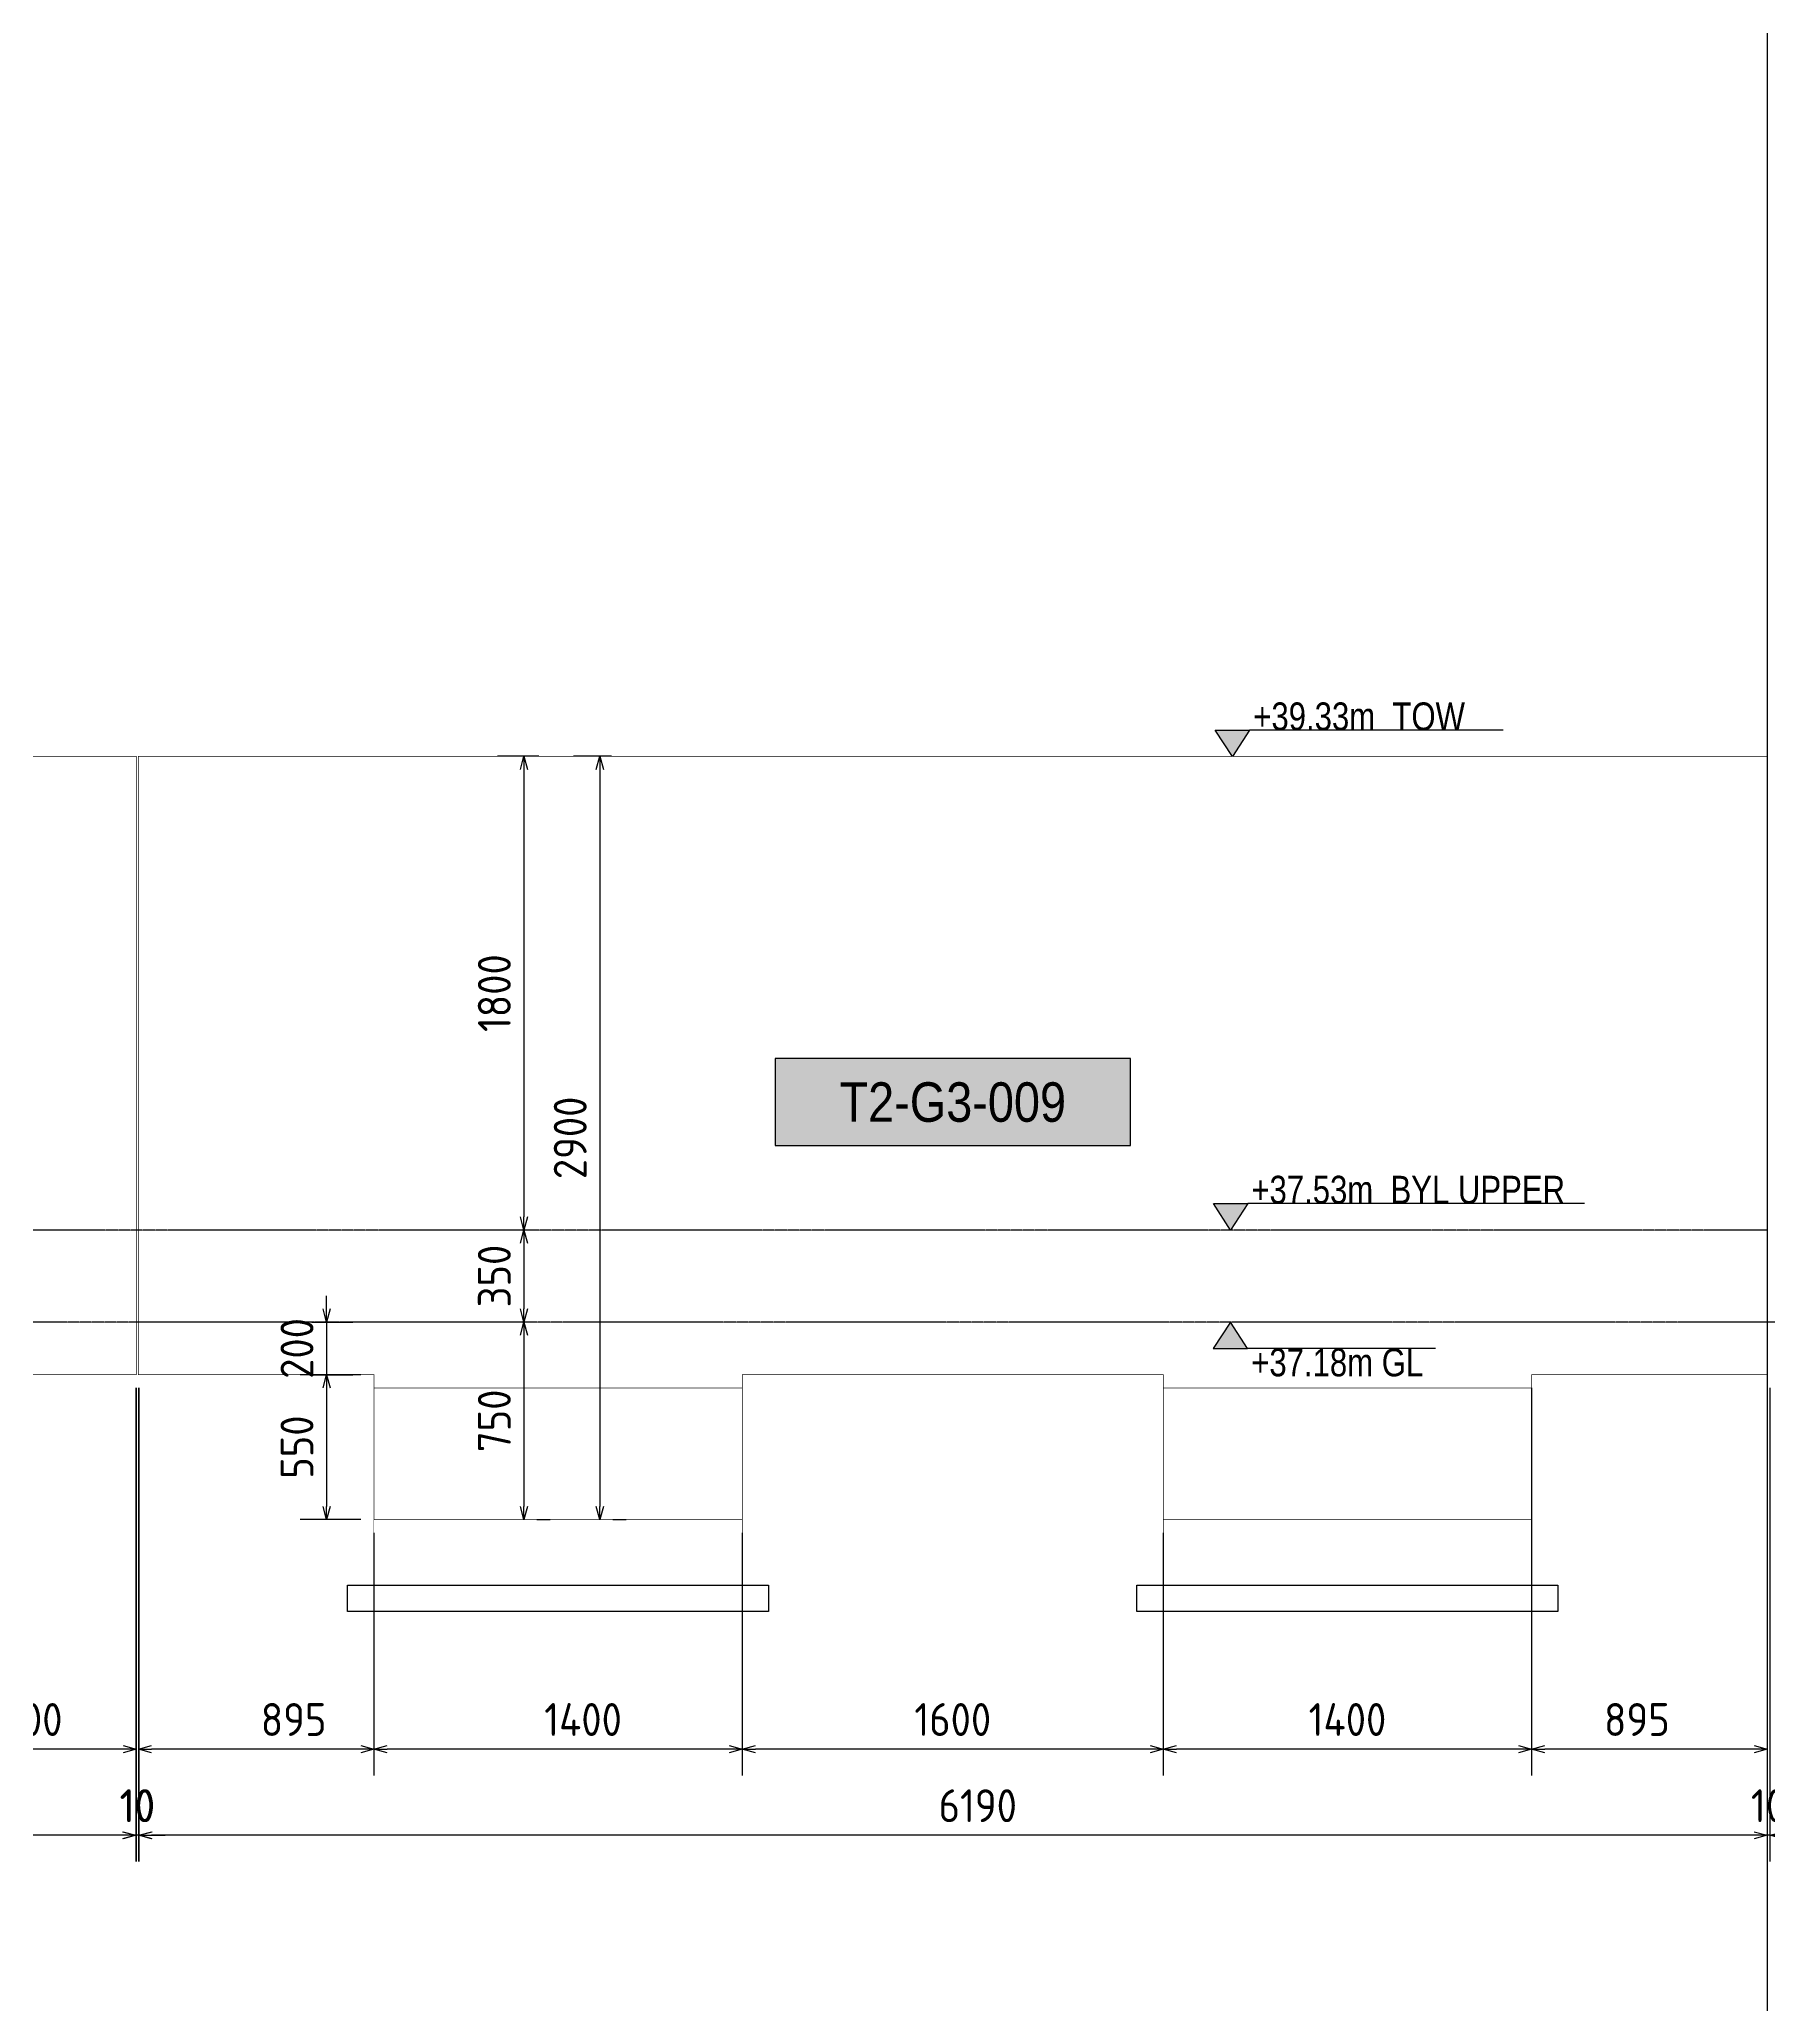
# Model space of a CAD drawing. Header units: centimetres. Extents: x -6122352 to 7132207, y -1694241 to 1947892.
# Drawn here: x 3607527 to 3614100, y 812790 to 820258 of the extents above; entities that cross this region are included whole.
import ezdxf
from ezdxf.enums import TextEntityAlignment as Align

# ---------------------------------------------------------------- set-up
doc = ezdxf.new("R2010")
doc.units = ezdxf.units.CM
doc.header["$MEASUREMENT"] = 0
doc.header["$PDMODE"] = 66
doc.header["$PDSIZE"] = 100
doc.linetypes.add('DASHED2', pattern=[0.375, 0.25, -0.125])
doc.linetypes.add('HIDDEN', pattern=[0.375, 0.25, -0.125])
for name, color, linetype in [('@MI-TYPE-01', 30, 'Continuous'), ('@MI-TYPE-02', 6, 'Continuous'), ('JML-Dimension', 1, 'Continuous'), ('PANEL-TAGS', 7, 'Continuous'), ('SECTION', 130, 'Continuous')]:
    doc.layers.add(name, color=color, linetype=linetype)
doc.styles.add('PANELTAG_STYLE', font='arial.ttf')
doc.styles.add('Schueco-BEMSTIL', font='isocpeur.ttf', dxfattribs={"width": 0.9})
doc.styles.add('txt-Pisa-std', font='arial.ttf', dxfattribs={"width": 0.8})
doc.dimstyles.new('MI- JWC-TXT-2.5 MM', dxfattribs={"dimscale": 1.5, "dimtxt": 2.5, "dimasz": 1, "dimexe": 2, "dimexo": 1, "dimgap": 1, "dimtad": 1, "dimdec": 0, "dimdsep": 46, "dimtxsty": 'Schueco-BEMSTIL', "dimblk": 'OPEN30', "dimcen": 0, "dimdle": 2, "dimclrd": 140, "dimclre": 8, "dimclrt": 40, "dimadec": 0, "dimazin": 2, "dimtfac": 1, "dimtdec": 0, "dimtix": 1, "dimtmove": 2, "dimatfit": 3, "dimldrblk": 'OPEN', "dimfxl": 2, "dimlwd": -1, "dimlwe": -1, "dimarcsym": 0})

# ---------------------------------------------------------------- blocks, each defined once
blk = doc.blocks.new('_Open30')
at = {"color": 0, "linetype": 'ByBlock', "lineweight": -2}
for p, q in [((-1, 0.27), (0, 0)), ((0, 0), (-1, -0.27)), ((0, 0), (-1, 0))]:
    blk.add_line(p, q, dxfattribs=at)
blk = doc.blocks.new('*D2542')
at = {"layer": '@MI-TYPE-01', "color": 8, "transparency": 16777216}
for p, q in [((3607096.1, 815133.6), (3607096.1, 813661.2)), ((3607896.1, 815133.6), (3607896.1, 813661.2))]:
    blk.add_line(p, q, dxfattribs=at)
at = {"layer": '@MI-TYPE-01', "color": 140, "transparency": 16777216}
blk.add_line((3607846.1, 813761.2), (3607146.1, 813761.2), dxfattribs=at)
at = {"layer": 'Defpoints', "color": 0, "transparency": 16777216}
for p in [(3607096.1, 815183.6), (3607896.1, 815183.6), (3607096.1, 813761.2)]:
    blk.add_point(p, dxfattribs=at)
at = {"layer": '@MI-TYPE-01', "color": 140, "transparency": 16777216, "xscale": 50, "yscale": 50, "zscale": 50, "rotation": 180}
blk.add_blockref('_Open30', (3607096.1, 813761.2), dxfattribs=at)
at = {"layer": '@MI-TYPE-01', "color": 140, "transparency": 16777216, "xscale": 50, "yscale": 50, "zscale": 50}
blk.add_blockref('_Open30', (3607896.1, 813761.2), dxfattribs=at)
at = {"layer": '@MI-TYPE-01', "color": 40, "transparency": 16777216, "insert": (3607496.1, 813873.7), "char_height": 125, "attachment_point": 5, "style": 'Schueco-BEMSTIL'}
blk.add_mtext('800', dxfattribs=at)
blk = doc.blocks.new('_Open')
at = {"color": 0, "linetype": 'ByBlock', "lineweight": -2}
for p, q in [((-1, 0.2), (0, 0)), ((-1, -0.2), (0, 0)), ((0, 0), (-1, 0))]:
    blk.add_line(p, q, dxfattribs=at)
blk = doc.blocks.new('*D2547')
at = {"layer": '@MI-TYPE-01', "color": 8, "transparency": 16777216}
for p, q in [((3601896.1, 815133.6), (3601896.1, 813333.7)), ((3607896.1, 815133.6), (3607896.1, 813333.7))]:
    blk.add_line(p, q, dxfattribs=at)
at = {"layer": '@MI-TYPE-01', "color": 140, "transparency": 16777216}
blk.add_line((3607846.1, 813433.7), (3601946.1, 813433.7), dxfattribs=at)
at = {"layer": 'Defpoints', "color": 0, "transparency": 16777216}
for p in [(3601896.1, 815183.6), (3607896.1, 815183.6), (3601896.1, 813433.7)]:
    blk.add_point(p, dxfattribs=at)
at = {"layer": '@MI-TYPE-01', "color": 140, "transparency": 16777216, "xscale": 50, "yscale": 50, "zscale": 50, "rotation": 180}
blk.add_blockref('_Open30', (3601896.1, 813433.7), dxfattribs=at)
at = {"layer": '@MI-TYPE-01', "color": 140, "transparency": 16777216, "xscale": 50, "yscale": 50, "zscale": 50}
blk.add_blockref('_Open30', (3607896.1, 813433.7), dxfattribs=at)
at = {"layer": '@MI-TYPE-01', "color": 40, "transparency": 16777216, "insert": (3604896.1, 813546.2), "char_height": 125, "attachment_point": 5, "style": 'Schueco-BEMSTIL'}
blk.add_mtext('6000', dxfattribs=at)
blk = doc.blocks.new('*D2552')
at = {"layer": '@MI-TYPE-01', "color": 8, "transparency": 16777216}
for p, q in [((3607896.1, 815133.6), (3607896.1, 813333.7)), ((3607906.1, 815133.6), (3607906.1, 813333.7))]:
    blk.add_line(p, q, dxfattribs=at)
at = {"layer": '@MI-TYPE-01', "color": 140, "transparency": 16777216}
for p, q in [((3607846.1, 813433.7), (3607796.1, 813433.7)), ((3607906.1, 813433.7), (3607896.1, 813433.7)), ((3607956.1, 813433.7), (3608006.1, 813433.7))]:
    blk.add_line(p, q, dxfattribs=at)
at = {"layer": 'Defpoints', "color": 0, "transparency": 16777216}
for p in [(3607896.1, 815183.6), (3607906.1, 815183.6), (3607896.1, 813433.7)]:
    blk.add_point(p, dxfattribs=at)
at = {"layer": '@MI-TYPE-01', "color": 140, "transparency": 16777216, "xscale": 50, "yscale": 50, "zscale": 50}
blk.add_blockref('_Open30', (3607896.1, 813433.7), dxfattribs=at)
at = {"layer": '@MI-TYPE-01', "color": 140, "transparency": 16777216, "xscale": 50, "yscale": 50, "zscale": 50, "rotation": 180}
blk.add_blockref('_Open30', (3607906.1, 813433.7), dxfattribs=at)
at = {"layer": '@MI-TYPE-01', "color": 40, "transparency": 16777216, "insert": (3607901.1, 813546.2), "char_height": 125, "attachment_point": 5, "style": 'Schueco-BEMSTIL'}
blk.add_mtext('10', dxfattribs=at)
blk = doc.blocks.new('*D2566')
at = {"layer": '@MI-TYPE-01', "color": 8, "transparency": 16777216}
for p, q in [((3607894.1, 815133.6), (3607894.1, 813333.7)), ((3607904.1, 815133.6), (3607904.1, 813333.7))]:
    blk.add_line(p, q, dxfattribs=at)
at = {"layer": '@MI-TYPE-01', "color": 140, "transparency": 16777216}
for p, q in [((3607844.1, 813433.7), (3607794.1, 813433.7)), ((3607904.1, 813433.7), (3607894.1, 813433.7)), ((3607954.1, 813433.7), (3608004.1, 813433.7))]:
    blk.add_line(p, q, dxfattribs=at)
at = {"layer": 'Defpoints', "color": 0, "transparency": 16777216}
for p in [(3607894.1, 815183.6), (3607904.1, 815183.6), (3607894.1, 813433.7)]:
    blk.add_point(p, dxfattribs=at)
at = {"layer": '@MI-TYPE-01', "color": 140, "transparency": 16777216, "xscale": 50, "yscale": 50, "zscale": 50}
blk.add_blockref('_Open30', (3607894.1, 813433.7), dxfattribs=at)
at = {"layer": '@MI-TYPE-01', "color": 140, "transparency": 16777216, "xscale": 50, "yscale": 50, "zscale": 50, "rotation": 180}
blk.add_blockref('_Open30', (3607904.1, 813433.7), dxfattribs=at)
at = {"layer": '@MI-TYPE-01', "color": 40, "transparency": 16777216, "insert": (3607899.1, 813546.2), "char_height": 125, "attachment_point": 5, "style": 'Schueco-BEMSTIL'}
blk.add_mtext('10', dxfattribs=at)
blk = doc.blocks.new('*D2562')
at = {"layer": '@MI-TYPE-01', "color": 8, "transparency": 16777216}
for p, q in [((3613199.1, 815133.6), (3613199.1, 813661.2)), ((3614094.1, 815133.6), (3614094.1, 813661.2))]:
    blk.add_line(p, q, dxfattribs=at)
at = {"layer": '@MI-TYPE-01', "color": 140, "transparency": 16777216}
blk.add_line((3614044.1, 813761.2), (3613249.1, 813761.2), dxfattribs=at)
at = {"layer": 'Defpoints', "color": 0, "transparency": 16777216}
for p in [(3613199.1, 815183.6), (3614094.1, 815183.6), (3613199.1, 813761.2)]:
    blk.add_point(p, dxfattribs=at)
at = {"layer": '@MI-TYPE-01', "color": 140, "transparency": 16777216, "xscale": 50, "yscale": 50, "zscale": 50, "rotation": 180}
blk.add_blockref('_Open30', (3613199.1, 813761.2), dxfattribs=at)
at = {"layer": '@MI-TYPE-01', "color": 140, "transparency": 16777216, "xscale": 50, "yscale": 50, "zscale": 50}
blk.add_blockref('_Open30', (3614094.1, 813761.2), dxfattribs=at)
at = {"layer": '@MI-TYPE-01', "color": 40, "transparency": 16777216, "insert": (3613599.1, 813873.7), "char_height": 125, "attachment_point": 5, "style": 'Schueco-BEMSTIL'}
blk.add_mtext('895', dxfattribs=at)
blk = doc.blocks.new('*D2563')
at = {"layer": '@MI-TYPE-01', "color": 8, "transparency": 16777216}
for p, q in [((3613199.1, 815133.6), (3613199.1, 813661.2)), ((3611799.1, 814583.6), (3611799.1, 813661.2))]:
    blk.add_line(p, q, dxfattribs=at)
at = {"layer": '@MI-TYPE-01', "color": 140, "transparency": 16777216}
blk.add_line((3613149.1, 813761.2), (3611849.1, 813761.2), dxfattribs=at)
at = {"layer": 'Defpoints', "color": 0, "transparency": 16777216}
for p in [(3613199.1, 815183.6), (3611799.1, 814633.6), (3611799.1, 813761.2)]:
    blk.add_point(p, dxfattribs=at)
at = {"layer": '@MI-TYPE-01', "color": 140, "transparency": 16777216, "xscale": 50, "yscale": 50, "zscale": 50, "rotation": 180}
blk.add_blockref('_Open30', (3611799.1, 813761.2), dxfattribs=at)
at = {"layer": '@MI-TYPE-01', "color": 140, "transparency": 16777216, "xscale": 50, "yscale": 50, "zscale": 50}
blk.add_blockref('_Open30', (3613199.1, 813761.2), dxfattribs=at)
at = {"layer": '@MI-TYPE-01', "color": 40, "transparency": 16777216, "insert": (3612499.1, 813873.7), "char_height": 125, "attachment_point": 5, "style": 'Schueco-BEMSTIL'}
blk.add_mtext('1400', dxfattribs=at)
blk = doc.blocks.new('*D2564')
at = {"layer": '@MI-TYPE-01', "color": 8, "transparency": 16777216}
for p, q in [((3610199.1, 814583.6), (3610199.1, 813661.2)), ((3611799.1, 814583.6), (3611799.1, 813661.2))]:
    blk.add_line(p, q, dxfattribs=at)
at = {"layer": '@MI-TYPE-01', "color": 140, "transparency": 16777216}
blk.add_line((3611749.1, 813761.2), (3610249.1, 813761.2), dxfattribs=at)
at = {"layer": 'Defpoints', "color": 0, "transparency": 16777216}
for p in [(3610199.1, 814633.6), (3611799.1, 814633.6), (3610199.1, 813761.2)]:
    blk.add_point(p, dxfattribs=at)
at = {"layer": '@MI-TYPE-01', "color": 140, "transparency": 16777216, "xscale": 50, "yscale": 50, "zscale": 50, "rotation": 180}
blk.add_blockref('_Open30', (3610199.1, 813761.2), dxfattribs=at)
at = {"layer": '@MI-TYPE-01', "color": 140, "transparency": 16777216, "xscale": 50, "yscale": 50, "zscale": 50}
blk.add_blockref('_Open30', (3611799.1, 813761.2), dxfattribs=at)
at = {"layer": '@MI-TYPE-01', "color": 40, "transparency": 16777216, "insert": (3610999.1, 813873.7), "char_height": 125, "attachment_point": 5, "style": 'Schueco-BEMSTIL'}
blk.add_mtext('1600', dxfattribs=at)
blk = doc.blocks.new('*D2565')
at = {"layer": '@MI-TYPE-01', "color": 8, "transparency": 16777216}
for p, q in [((3608799.1, 814583.6), (3608799.1, 813661.2)), ((3610199.1, 814583.6), (3610199.1, 813661.2))]:
    blk.add_line(p, q, dxfattribs=at)
at = {"layer": '@MI-TYPE-01', "color": 140, "transparency": 16777216}
blk.add_line((3610149.1, 813761.2), (3608849.1, 813761.2), dxfattribs=at)
at = {"layer": 'Defpoints', "color": 0, "transparency": 16777216}
for p in [(3608799.1, 814633.6), (3610199.1, 814633.6), (3608799.1, 813761.2)]:
    blk.add_point(p, dxfattribs=at)
at = {"layer": '@MI-TYPE-01', "color": 140, "transparency": 16777216, "xscale": 50, "yscale": 50, "zscale": 50, "rotation": 180}
blk.add_blockref('_Open30', (3608799.1, 813761.2), dxfattribs=at)
at = {"layer": '@MI-TYPE-01', "color": 140, "transparency": 16777216, "xscale": 50, "yscale": 50, "zscale": 50}
blk.add_blockref('_Open30', (3610199.1, 813761.2), dxfattribs=at)
at = {"layer": '@MI-TYPE-01', "color": 40, "transparency": 16777216, "insert": (3609594.1, 813873.7), "char_height": 125, "attachment_point": 5, "style": 'Schueco-BEMSTIL'}
blk.add_mtext('1400', dxfattribs=at)
blk = doc.blocks.new('*D2554')
at = {"layer": '@MI-TYPE-01', "color": 8, "transparency": 16777216}
for p, q in [((3607904.1, 815133.6), (3607904.1, 813661.2)), ((3608799.1, 814583.6), (3608799.1, 813661.2))]:
    blk.add_line(p, q, dxfattribs=at)
at = {"layer": '@MI-TYPE-01', "color": 140, "transparency": 16777216}
blk.add_line((3608749.1, 813761.2), (3607954.1, 813761.2), dxfattribs=at)
at = {"layer": 'Defpoints', "color": 0, "transparency": 16777216}
for p in [(3607904.1, 815183.6), (3608799.1, 814633.6), (3607904.1, 813761.2)]:
    blk.add_point(p, dxfattribs=at)
at = {"layer": '@MI-TYPE-01', "color": 140, "transparency": 16777216, "xscale": 50, "yscale": 50, "zscale": 50, "rotation": 180}
blk.add_blockref('_Open30', (3607904.1, 813761.2), dxfattribs=at)
at = {"layer": '@MI-TYPE-01', "color": 140, "transparency": 16777216, "xscale": 50, "yscale": 50, "zscale": 50}
blk.add_blockref('_Open30', (3608799.1, 813761.2), dxfattribs=at)
at = {"layer": '@MI-TYPE-01', "color": 40, "transparency": 16777216, "insert": (3608494.1, 813873.7), "char_height": 125, "attachment_point": 5, "style": 'Schueco-BEMSTIL'}
blk.add_mtext('895', dxfattribs=at)
blk = doc.blocks.new('*D2555')
at = {"layer": '@MI-TYPE-01', "color": 8, "transparency": 16777216}
for p, q in [((3607904.1, 815133.6), (3607904.1, 813333.7)), ((3614094.1, 815133.6), (3614094.1, 813333.7))]:
    blk.add_line(p, q, dxfattribs=at)
at = {"layer": '@MI-TYPE-01', "color": 140, "transparency": 16777216}
blk.add_line((3614044.1, 813433.7), (3607954.1, 813433.7), dxfattribs=at)
at = {"layer": 'Defpoints', "color": 0, "transparency": 16777216}
for p in [(3607904.1, 815183.6), (3614094.1, 815183.6), (3607904.1, 813433.7)]:
    blk.add_point(p, dxfattribs=at)
at = {"layer": '@MI-TYPE-01', "color": 140, "transparency": 16777216, "xscale": 50, "yscale": 50, "zscale": 50, "rotation": 180}
blk.add_blockref('_Open30', (3607904.1, 813433.7), dxfattribs=at)
at = {"layer": '@MI-TYPE-01', "color": 140, "transparency": 16777216, "xscale": 50, "yscale": 50, "zscale": 50}
blk.add_blockref('_Open30', (3614094.1, 813433.7), dxfattribs=at)
at = {"layer": '@MI-TYPE-01', "color": 40, "transparency": 16777216, "insert": (3611094.1, 813546.2), "char_height": 125, "attachment_point": 5, "style": 'Schueco-BEMSTIL'}
blk.add_mtext('6190', dxfattribs=at)
blk = doc.blocks.new('*D2556')
at = {"layer": '@MI-TYPE-01', "color": 8, "transparency": 16777216}
for p, q in [((3614094.1, 815133.6), (3614094.1, 813333.7)), ((3614104.1, 815133.6), (3614104.1, 813333.7))]:
    blk.add_line(p, q, dxfattribs=at)
at = {"layer": '@MI-TYPE-01', "color": 140, "transparency": 16777216}
for p, q in [((3614044.1, 813433.7), (3613994.1, 813433.7)), ((3614104.1, 813433.7), (3614094.1, 813433.7)), ((3614154.1, 813433.7), (3614204.1, 813433.7))]:
    blk.add_line(p, q, dxfattribs=at)
at = {"layer": 'Defpoints', "color": 0, "transparency": 16777216}
for p in [(3614094.1, 815183.6), (3614104.1, 815183.6), (3614094.1, 813433.7)]:
    blk.add_point(p, dxfattribs=at)
at = {"layer": '@MI-TYPE-01', "color": 140, "transparency": 16777216, "xscale": 50, "yscale": 50, "zscale": 50}
blk.add_blockref('_Open30', (3614094.1, 813433.7), dxfattribs=at)
at = {"layer": '@MI-TYPE-01', "color": 140, "transparency": 16777216, "xscale": 50, "yscale": 50, "zscale": 50, "rotation": 180}
blk.add_blockref('_Open30', (3614104.1, 813433.7), dxfattribs=at)
at = {"layer": '@MI-TYPE-01', "color": 40, "transparency": 16777216, "insert": (3614099.1, 813546.2), "char_height": 125, "attachment_point": 5, "style": 'Schueco-BEMSTIL'}
blk.add_mtext('10', dxfattribs=at)
blk = doc.blocks.new('*D2557')
at = {"layer": '@MI-TYPE-01', "color": 8, "transparency": 16777216}
for p, q in [((3607894.1, 815133.6), (3607894.1, 813333.7)), ((3607904.1, 815133.6), (3607904.1, 813333.7))]:
    blk.add_line(p, q, dxfattribs=at)
at = {"layer": '@MI-TYPE-01', "color": 140, "transparency": 16777216}
for p, q in [((3607844.1, 813433.7), (3607794.1, 813433.7)), ((3607904.1, 813433.7), (3607894.1, 813433.7)), ((3607954.1, 813433.7), (3608004.1, 813433.7))]:
    blk.add_line(p, q, dxfattribs=at)
at = {"layer": 'Defpoints', "color": 0, "transparency": 16777216}
for p in [(3607894.1, 815183.6), (3607904.1, 815183.6), (3607894.1, 813433.7)]:
    blk.add_point(p, dxfattribs=at)
at = {"layer": '@MI-TYPE-01', "color": 140, "transparency": 16777216, "xscale": 50, "yscale": 50, "zscale": 50}
blk.add_blockref('_Open30', (3607894.1, 813433.7), dxfattribs=at)
at = {"layer": '@MI-TYPE-01', "color": 140, "transparency": 16777216, "xscale": 50, "yscale": 50, "zscale": 50, "rotation": 180}
blk.add_blockref('_Open30', (3607904.1, 813433.7), dxfattribs=at)
at = {"layer": '@MI-TYPE-01', "color": 40, "transparency": 16777216, "insert": (3607899.1, 813546.2), "char_height": 125, "attachment_point": 5, "style": 'Schueco-BEMSTIL'}
blk.add_mtext('10', dxfattribs=at)
blk = doc.blocks.new('T2-ELE FT')
at = {"color": 12, "linetype": 'HIDDEN', "ltscale": 5, "const_width": 2}
blk.add_lwpolyline([(30306558.2, 1676365.9), (30306558.2, 1676865.9), (30307958.2, 1676865.9), (30307958.2, 1676365.9)], dxfattribs=at)
at = {"color": 12, "ltscale": 20, "const_width": 2}
blk.add_lwpolyline([(30306558.2, 1676365.9), (30307958.2, 1676365.9), (30307958.2, 1676115.9), (30306558.2, 1676115.9)], close=True, dxfattribs=at)
at = {"color": 8, "ltscale": 20}
blk.add_lwpolyline([(30306458.2, 1676115.9), (30308058.2, 1676115.9), (30308058.2, 1676015.9), (30306458.2, 1676015.9)], close=True, dxfattribs=at)
blk = doc.blocks.new('*D2558')
at = {"layer": '@MI-TYPE-01', "color": 8, "transparency": 16777216}
for p, q in [((3609426.2, 817533.6), (3609269.3, 817533.6)), ((3609426.2, 815733.6), (3609269.3, 815733.6))]:
    blk.add_line(p, q, dxfattribs=at)
at = {"layer": '@MI-TYPE-01', "color": 140, "transparency": 16777216}
blk.add_line((3609369.3, 817483.6), (3609369.3, 815783.6), dxfattribs=at)
at = {"layer": 'Defpoints', "color": 0, "transparency": 16777216}
for p in [(3609476.2, 817533.6), (3609369.3, 815733.6), (3609476.2, 815733.6)]:
    blk.add_point(p, dxfattribs=at)
at = {"layer": '@MI-TYPE-01', "color": 140, "transparency": 16777216, "xscale": 50, "yscale": 50, "zscale": 50}
for p, rotation in [((3609369.3, 817533.6), 90), ((3609369.3, 815733.6), 270)]:
    blk.add_blockref('_Open30', p, dxfattribs=dict(at, rotation=rotation))
at = {"layer": '@MI-TYPE-01', "color": 40, "transparency": 16777216, "insert": (3609256.8, 816633.6), "char_height": 125, "attachment_point": 5, "rotation": 90, "style": 'Schueco-BEMSTIL'}
blk.add_mtext('1800', dxfattribs=at)
blk = doc.blocks.new('*D2559')
at = {"layer": '@MI-TYPE-01', "color": 8, "transparency": 16777216}
for p, q in [((3609426.2, 815733.6), (3609269.3, 815733.6)), ((3609414.3, 815383.6), (3609269.3, 815383.6))]:
    blk.add_line(p, q, dxfattribs=at)
at = {"layer": '@MI-TYPE-01', "color": 140, "transparency": 16777216}
blk.add_line((3609369.3, 815683.6), (3609369.3, 815433.6), dxfattribs=at)
at = {"layer": 'Defpoints', "color": 0, "transparency": 16777216}
for p in [(3609476.2, 815733.6), (3609369.3, 815383.6), (3609464.3, 815383.6)]:
    blk.add_point(p, dxfattribs=at)
at = {"layer": '@MI-TYPE-01', "color": 140, "transparency": 16777216, "xscale": 50, "yscale": 50, "zscale": 50}
for p, rotation in [((3609369.3, 815733.6), 90), ((3609369.3, 815383.6), 270)]:
    blk.add_blockref('_Open30', p, dxfattribs=dict(at, rotation=rotation))
at = {"layer": '@MI-TYPE-01', "color": 40, "transparency": 16777216, "insert": (3609256.8, 815558.6), "char_height": 125, "attachment_point": 5, "rotation": 90, "style": 'Schueco-BEMSTIL'}
blk.add_mtext('350', dxfattribs=at)
blk = doc.blocks.new('*D2560')
at = {"layer": '@MI-TYPE-01', "color": 8, "transparency": 16777216}
for p, q in [((3609414.3, 815383.6), (3609269.3, 815383.6)), ((3609418.3, 814633.6), (3609469.3, 814633.6))]:
    blk.add_line(p, q, dxfattribs=at)
at = {"layer": '@MI-TYPE-01', "color": 140, "transparency": 16777216}
blk.add_line((3609369.3, 815333.6), (3609369.3, 814683.6), dxfattribs=at)
at = {"layer": 'Defpoints', "color": 0, "transparency": 16777216}
for p in [(3609464.3, 815383.6), (3609368.3, 814633.6), (3609369.3, 814633.6)]:
    blk.add_point(p, dxfattribs=at)
at = {"layer": '@MI-TYPE-01', "color": 140, "transparency": 16777216, "xscale": 50, "yscale": 50, "zscale": 50}
for p, rotation in [((3609369.3, 815383.6), 90), ((3609369.3, 814633.6), 270)]:
    blk.add_blockref('_Open30', p, dxfattribs=dict(at, rotation=rotation))
at = {"layer": '@MI-TYPE-01', "color": 40, "transparency": 16777216, "insert": (3609256.8, 815008.6), "char_height": 125, "attachment_point": 5, "rotation": 90, "style": 'Schueco-BEMSTIL'}
blk.add_mtext('750', dxfattribs=at)
blk = doc.blocks.new('*D2561')
at = {"layer": '@MI-TYPE-01', "color": 8, "transparency": 16777216}
for p, q in [((3609701.8, 817533.6), (3609557.6, 817533.6)), ((3609706.8, 814633.6), (3609757.6, 814633.6))]:
    blk.add_line(p, q, dxfattribs=at)
at = {"layer": '@MI-TYPE-01', "color": 140, "transparency": 16777216}
blk.add_line((3609657.6, 817483.6), (3609657.6, 814683.6), dxfattribs=at)
at = {"layer": 'Defpoints', "color": 0, "transparency": 16777216}
for p in [(3609751.8, 817533.6), (3609656.8, 814633.6), (3609657.6, 814633.6)]:
    blk.add_point(p, dxfattribs=at)
at = {"layer": '@MI-TYPE-01', "color": 140, "transparency": 16777216, "xscale": 50, "yscale": 50, "zscale": 50}
for p, rotation in [((3609657.6, 817533.6), 90), ((3609657.6, 814633.6), 270)]:
    blk.add_blockref('_Open30', p, dxfattribs=dict(at, rotation=rotation))
at = {"layer": '@MI-TYPE-01', "color": 40, "transparency": 16777216, "insert": (3609545.1, 816083.6), "char_height": 125, "attachment_point": 5, "rotation": 90, "style": 'Schueco-BEMSTIL'}
blk.add_mtext('2900', dxfattribs=at)
blk = doc.blocks.new('*D2567')
at = {"layer": '@MI-TYPE-01', "color": 140, "transparency": 16777216}
for p, q in [((3608619.3, 815433.6), (3608619.3, 815483.6)), ((3608619.3, 815383.6), (3608619.3, 815183.6)), ((3608619.3, 815133.6), (3608619.3, 815083.6))]:
    blk.add_line(p, q, dxfattribs=at)
at = {"layer": '@MI-TYPE-01', "color": 8, "transparency": 16777216}
for p, q in [((3608563, 815383.6), (3608719.3, 815383.6)), ((3608563, 815183.6), (3608719.3, 815183.6))]:
    blk.add_line(p, q, dxfattribs=at)
at = {"layer": 'Defpoints', "color": 0, "transparency": 16777216}
for p in [(3608513, 815383.6), (3608513, 815183.6), (3608619.3, 815183.6)]:
    blk.add_point(p, dxfattribs=at)
at = {"layer": '@MI-TYPE-01', "color": 140, "transparency": 16777216, "xscale": 50, "yscale": 50, "zscale": 50}
for p, rotation in [((3608619.3, 815383.6), 270), ((3608619.3, 815183.6), 90)]:
    blk.add_blockref('_Open30', p, dxfattribs=dict(at, rotation=rotation))
at = {"layer": '@MI-TYPE-01', "color": 40, "transparency": 16777216, "insert": (3608506.8, 815283.6), "char_height": 125, "attachment_point": 5, "rotation": 90, "style": 'Schueco-BEMSTIL'}
blk.add_mtext('200', dxfattribs=at)
blk = doc.blocks.new('*D2568')
at = {"layer": '@MI-TYPE-01', "color": 8, "transparency": 16777216}
for p, q in [((3608749.1, 815183.6), (3608519.3, 815183.6)), ((3608749.1, 814633.6), (3608519.3, 814633.6))]:
    blk.add_line(p, q, dxfattribs=at)
at = {"layer": '@MI-TYPE-01', "color": 140, "transparency": 16777216}
blk.add_line((3608619.3, 815133.6), (3608619.3, 814683.6), dxfattribs=at)
at = {"layer": 'Defpoints', "color": 0, "transparency": 16777216}
for p in [(3608799.1, 815183.6), (3608619.3, 814633.6), (3608799.1, 814633.6)]:
    blk.add_point(p, dxfattribs=at)
at = {"layer": '@MI-TYPE-01', "color": 140, "transparency": 16777216, "xscale": 50, "yscale": 50, "zscale": 50}
for p, rotation in [((3608619.3, 815183.6), 90), ((3608619.3, 814633.6), 270)]:
    blk.add_blockref('_Open30', p, dxfattribs=dict(at, rotation=rotation))
at = {"layer": '@MI-TYPE-01', "color": 40, "transparency": 16777216, "insert": (3608506.8, 814908.6), "char_height": 125, "attachment_point": 5, "rotation": 90, "style": 'Schueco-BEMSTIL'}
blk.add_mtext('550', dxfattribs=at)
blk = doc.blocks.new('*U2058')
at = {"layer": 'JML-Dimension'}
h = blk.add_hatch(color=10, dxfattribs=at)
h.dxf.hatch_style = 1
h.paths.add_polyline_path([(0, 0), (-1.54, 2.37), (1.54, 2.37)])
blk.add_line((24.31, 2.37), (1.54, 2.37), dxfattribs=at)
blk.add_lwpolyline([(0, 0), (-1.54, 2.37), (1.54, 2.37), (0, 0)], dxfattribs=at)
at = {"color": 5, "style": 'txt-Pisa-std', "width": 0.8}
blk.add_attdef('+0.0', text='', height=2.5, dxfattribs=at).set_placement((1.87, 2.37), align=Align.BOTTOM_LEFT)
blk = doc.blocks.new('*U2056')
at = {"layer": 'JML-Dimension'}
h = blk.add_hatch(color=10, dxfattribs=at)
h.dxf.hatch_style = 1
h.paths.add_polyline_path([(0, 0), (-1.54, 2.37), (1.54, 2.37)])
blk.add_line((31.81, 2.37), (1.54, 2.37), dxfattribs=at)
blk.add_lwpolyline([(0, 0), (-1.54, 2.37), (1.54, 2.37), (0, 0)], dxfattribs=at)
at = {"color": 5, "style": 'txt-Pisa-std', "width": 0.8}
blk.add_attdef('+0.0', text='', height=2.5, dxfattribs=at).set_placement((1.87, 2.37), align=Align.BOTTOM_LEFT)
blk = doc.blocks.new('*U2214')
at = {"layer": 'JML-Dimension'}
h = blk.add_hatch(color=10, dxfattribs=at)
h.dxf.hatch_style = 1
h.paths.add_polyline_path([(0, 0), (-1.54, 2.37), (1.54, 2.37)])
blk.add_line((18.43, 2.37), (1.54, 2.37), dxfattribs=at)
blk.add_lwpolyline([(0, 0), (-1.54, 2.37), (1.54, 2.37), (0, 0)], dxfattribs=at)
at = {"color": 5, "style": 'txt-Pisa-std', "width": 0.8}
blk.add_attdef('+0.0', text='', height=2.5, dxfattribs=at).set_placement((1.87, 2.37), align=Align.BOTTOM_LEFT)
blk = doc.blocks.new('PANELTAG')
at = {"layer": 'PANEL-TAGS', "color": 1}
blk.add_lwpolyline([(-13.5, -3.3), (13.5, -3.3), (13.5, 3.3), (-13.5, 3.3)], close=True, dxfattribs=at)
at = {"layer": 'PANEL-TAGS', "color": 40, "true_color": 0xffd700}
blk.add_solid([(-13.5, -3.3), (13.5, -3.3), (-13.5, 3.3), (13.5, 3.3)], dxfattribs=at)
at = {"layer": 'PANEL-TAGS', "color": 5, "style": 'PANELTAG_STYLE', "width": 0.85}
blk.add_attdef('TAGNO', text='', height=3, dxfattribs=at).set_placement((0, 0), align=Align.MIDDLE)

msp = doc.modelspace()

# ---------------------------------------------------------------- linework, layer by layer
at = {"layer": '@MI-TYPE-01', "const_width": 2.5}
for points in [[(3607896.09953, 817533.57191), (3601896.09953, 817533.57191), (3601896.09953, 815183.57195), (3602696.09953, 815183.57195), (3602696.09953, 814633.57195), (3604096.09953, 814633.57195), (3604096.09953, 815183.57195), (3605696.09953, 815183.57195), (3605696.09953, 814633.57195), (3607096.09953, 814633.57195), (3607096.09953, 815183.57195), (3607896.09953, 815183.57195)], [(3614094.05085, 817533.57191), (3607904.05085, 817533.57191), (3607904.05085, 815183.57195), (3608799.05085, 815183.57195), (3608799.05085, 814633.57195), (3610199.05085, 814633.57195), (3610199.05085, 815183.57195), (3611799.05085, 815183.57195), (3611799.05085, 814633.57195), (3613199.05085, 814633.57195), (3613199.05085, 815183.57195), (3614094.05085, 815183.57195)]]:
    msp.add_lwpolyline(points, close=True, dxfattribs=at)
at = {"layer": '@MI-TYPE-02', "color": 160, "linetype": 'DASHED2', "ltscale": 5}
for points in [[(3614094.05085, 815733.57195), (3583866.09953, 815733.57195)], [(3626115.84986, 815383.57195), (3583866.09953, 815383.57195)]]:
    msp.add_lwpolyline(points, dxfattribs=at)
at = {"layer": 'Defpoints', "color": 8}
msp.add_line((3614094.05085, 842660.059), (3614094.05085, 788302.35164), dxfattribs=at)

# ---------------------------------------------------------------- block references
at = {"color": 2}
for p in [(-26697759.11071, -861732.30181), (-26694759.11071, -861732.30181)]:
    msp.add_blockref('T2-ELE FT', p, dxfattribs=at)
at = {"layer": 'PANEL-TAGS'}
ref = msp.add_blockref('PANELTAG', (3610999.05085, 816219.75988), dxfattribs=dict(at, xscale=50, yscale=50, zscale=50))
ref.add_attrib('TAGNO', 'T2-G3-009', dxfattribs={"color": 5, "height": 150, "style": 'PANELTAG_STYLE', "width": 0.85}).set_placement((3610999.05085, 816219.75988), align=Align.MIDDLE_CENTER)
at = {"layer": 'SECTION', "color": 6}
ref = msp.add_blockref('*U2058', (3612061.96139, 817532.08585), dxfattribs=dict(at, xscale=42.30147098076819, yscale=42.30147098076819, zscale=42.30147098076819))
ref.add_attrib('+0.0', '+39.33m  TOW', (3612141.09004, 817632.34292), dxfattribs={"layer": 'JML-Dimension', "color": 5, "height": 105.7536775, "style": 'txt-Pisa-std', "width": 0.8})
ref = msp.add_blockref('*U2056', (3612054.6679, 815733.57195), dxfattribs=dict(at, xscale=42.30147098076819, yscale=42.30147098076819, zscale=42.30147098076819))
ref.add_attrib('+0.0', '+37.53m  BYL UPPER', (3612133.79655, 815833.82902), dxfattribs={"layer": 'JML-Dimension', "color": 5, "height": 105.7536775, "style": 'txt-Pisa-std', "width": 0.8})
ref = msp.add_blockref('*U2214', (3612054.1279, 815383.57195), dxfattribs=dict(at, xscale=-42.30147098076819, yscale=42.30147098076819, zscale=42.30147098076819, rotation=180))
ref.add_attrib('+0.0', '+37.18m GL', (3612133.25655, 815177.56121), dxfattribs={"layer": 'JML-Dimension', "color": 5, "height": 105.753677, "style": 'txt-Pisa-std', "width": 0.8})

# ---------------------------------------------------------------- dimensions: what is measured, and where the dimension line sits
at = {"layer": '@MI-TYPE-01'}
for base, p1, p2, angle, picture, middle in [((3609369.31154, 815733.57195), (3609476.15036, 817533.57191), (3609476.15036, 815733.57195), 90, '*D2558', (3609369.31154, 816633.57193)), ((3609369.31154, 815383.57195), (3609476.15036, 815733.57195), (3609464.31154, 815383.57195), 90, '*D2559', (3609369.31154, 815558.57195)), ((3601896.09953, 813433.74685), (3607896.09953, 815183.57195), (3601896.09953, 815183.57195), 180, '*D2547', (3604896.09953, 813433.74685)), ((3607096.09953, 813761.21948), (3607896.09953, 815183.57195), (3607096.09953, 815183.57195), 180, '*D2542', (3607496.09953, 813761.21948)), ((3607904.05085, 813761.21948), (3608799.05085, 814633.57195), (3607904.05085, 815183.57195), 180, '*D2554', (3608494.05085, 813761.21948)), ((3607904.05085, 813433.74685), (3614094.05085, 815183.57195), (3607904.05085, 815183.57195), 180, '*D2555', (3611094.05085, 813433.74685)), ((3611799.05085, 813761.21948), (3613199.05085, 815183.57195), (3611799.05085, 814633.57195), 180, '*D2563', (3612499.05085, 813761.21948)), ((3613199.05085, 813761.21948), (3614094.05085, 815183.57195), (3613199.05085, 815183.57195), 180, '*D2562', (3613599.05085, 813761.21948)), ((3608799.05085, 813761.21948), (3610199.05085, 814633.57195), (3608799.05085, 814633.57195), 180, '*D2565', (3609594.05085, 813761.21948)), ((3610199.05085, 813761.21948), (3611799.05085, 814633.57195), (3610199.05085, 814633.57195), 180, '*D2564', (3610999.05085, 813761.21948))]:
    dim = msp.add_linear_dim(base=base, p1=p1, p2=p2, angle=angle, dimstyle='MI- JWC-TXT-2.5 MM', dxfattribs=at)
    dim.commit()
    dim.dimension.update_dxf_attribs({"geometry": picture, "text_midpoint": middle, "dimtype": 160})
for base, p1, p2, angle, picture, middle in [((3609657.59377, 814633.57195), (3609751.84534, 817533.57191), (3609656.84534, 814633.57195), 90, '*D2561', (3609545.09377, 816083.57193)), ((3608619.28919, 815183.57195), (3608512.96628, 815383.57195), (3608512.96628, 815183.57195), 90, '*D2567', (3608506.78919, 815283.57195)), ((3609369.31154, 814633.57195), (3609464.31154, 815383.57195), (3609368.31154, 814633.57195), 90, '*D2560', (3609256.81154, 815008.57195)), ((3607894.05085, 813433.74685), (3607904.05085, 815183.57195), (3607894.05085, 815183.57195), 180, '*D2566', (3607899.05085, 813546.24685)), ((3607894.05085, 813433.74685), (3607904.05085, 815183.57195), (3607894.05085, 815183.57195), 180, '*D2557', (3607899.05085, 813546.24685)), ((3607896.09953, 813433.74685), (3607906.09953, 815183.57195), (3607896.09953, 815183.57195), 180, '*D2552', (3607901.09953, 813546.24685)), ((3608619.28919, 814633.57195), (3608799.05085, 815183.57195), (3608799.05085, 814633.57195), 90, '*D2568', (3608506.78919, 814908.57195)), ((3614094.05085, 813433.74685), (3614104.05085, 815183.57195), (3614094.05085, 815183.57195), 180, '*D2556', (3614099.05085, 813546.24685))]:
    dim = msp.add_linear_dim(base=base, p1=p1, p2=p2, angle=angle, dimstyle='MI- JWC-TXT-2.5 MM', dxfattribs=at)
    dim.commit()
    dim.dimension.update_dxf_attribs({"geometry": picture, "text_midpoint": middle})

doc.saveas('drawing.dxf')
